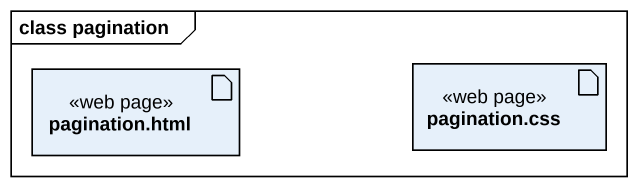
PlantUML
@startuml
mainframe class pagination
artifact "pagination.html" as pagination_html <<web page>>
artifact "pagination.css" as pagination_css <<web page>>
@enduml
